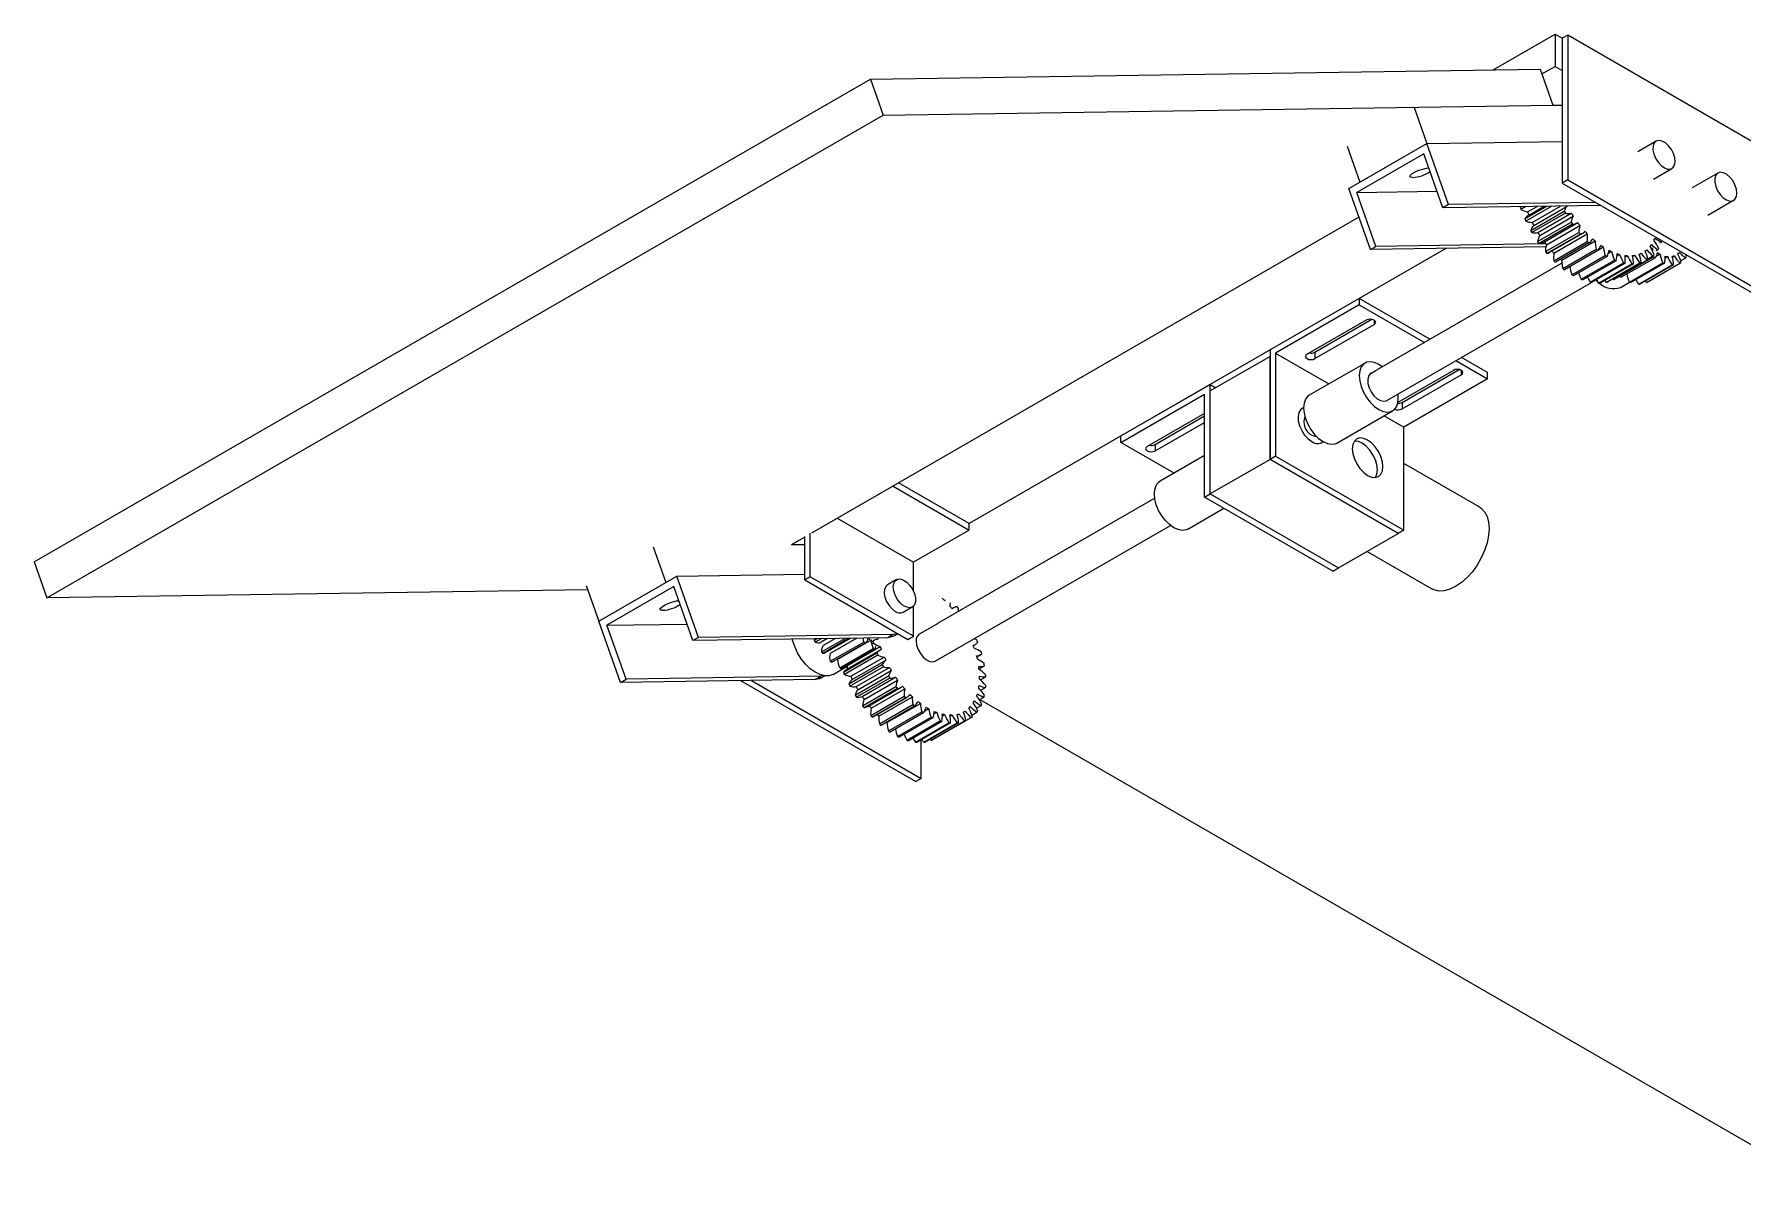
# Model space of a CAD drawing. Header units: millimetres. Extents: x 0 to 1189, y 0 to 841.
# Drawn here: x 644.5 to 861.2, y 214 to 358.2 of the extents above; entities that cross this region are included whole.
import ezdxf

# ---------------------------------------------------------------- set-up
doc = ezdxf.new("R2010")
doc.units = ezdxf.units.MM

msp = doc.modelspace()

# ---------------------------------------------------------------- linework, layer by layer
at = {"color": 7, "linetype": 'Continuous', "lineweight": 25}
for p, q in [((829.5708, 353.6476), (837.4159, 358.1765)), ((837.4159, 358.1765), (837.4159, 354.0938)), ((837.4159, 358.1765), (838.3305, 357.6485)), ((839.0376, 358.0567), (838.3305, 357.6485)), ((838.3305, 357.6485), (838.3305, 339.2764)), ((839.0376, 358.0567), (839.0376, 339.6846)), ((863.7863, 343.7696), (839.0376, 358.0567)), ((750.599, 352.4619), (835.537, 353.7372)), ((835.537, 353.7372), (837.1506, 349.173)), ((835.7508, 353.1325), (837.4159, 354.0938)), ((837.4159, 354.0938), (838.3305, 353.5658)), ((644.533, 291.2313), (750.599, 352.4619)), ((750.599, 352.4619), (752.2126, 347.8977)), ((752.2126, 347.8977), (837.1506, 349.173)), ((837.1506, 349.173), (837.0537, 349.1171)), ((837.1124, 349.1509), (838.3305, 349.1692)), ((646.1466, 286.6671), (752.2126, 347.8977)), ((819.5483, 348.8542), (821.1503, 344.3228)), ((821.1503, 344.3228), (838.3305, 344.5808)), ((850.2408, 344.6038), (847.9065, 343.2562)), ((811.063, 343.9558), (812.665, 339.4244)), ((811.2508, 338.608), (821.1503, 344.3228)), ((820.7659, 343.0018), (812.2806, 338.1033)), ((812.665, 339.4244), (821.1503, 344.3228)), ((823.1863, 336.1554), (820.7659, 343.0018)), ((823.8934, 336.5637), (821.1503, 344.3228)), ((849.9063, 339.792), (852.2406, 341.1396)), ((858.0661, 340.5652), (854.8008, 338.6801)), ((813.9939, 330.8488), (811.2508, 338.608)), ((812.2806, 338.1033), (822.4437, 338.2559)), ((814.701, 331.257), (812.2806, 338.1033)), ((839.0376, 339.6846), (838.3305, 339.2764)), ((838.3305, 339.2764), (863.0792, 324.9892)), ((839.0376, 339.6846), (863.7863, 325.3974)), ((823.8934, 336.5637), (823.1863, 336.1554)), ((843.2157, 336.4562), (823.1863, 336.1554)), ((842.5444, 336.8437), (823.8934, 336.5637)), ((832.9878, 336.2343), (833.1093, 336.3044)), ((833.7115, 336.3135), (833.087, 335.953)), ((833.5832, 334.7342), (836.3886, 336.3537)), ((837.0138, 336.3631), (833.7115, 334.4567)), ((833.9188, 335.6358), (835.1295, 336.3348)), ((834.0849, 335.2278), (836.0257, 336.3482)), ((834.511, 334.3065), (838.1018, 336.3794)), ((834.7173, 333.9091), (838.96, 336.3583)), ((856.8006, 335.2159), (860.0659, 337.101)), ((812.5387, 334.9649), (743.1119, 294.8856)), ((834.3279, 333.2696), (838.5706, 335.7188)), ((838.7248, 335.4521), (834.4822, 333.0028)), ((835.2036, 331.8767), (839.4462, 334.3259)), ((835.2296, 333.0232), (839.4723, 335.4725)), ((839.6227, 334.0764), (835.3801, 331.6272)), ((835.4712, 332.6462), (839.7138, 335.0955)), ((836.0571, 331.8177), (840.2997, 334.2669)), ((836.3278, 331.4704), (840.5705, 333.9196)), ((836.2403, 331.5804), (814.701, 331.257)), ((836.1887, 330.5897), (840.4314, 333.039)), ((840.6257, 332.8129), (836.383, 330.3636)), ((836.6784, 330.4899), (840.9211, 332.9391)), ((837.259, 329.4404), (841.5017, 331.8896)), ((837.2662, 330.4105), (841.5089, 332.8597)), ((841.709, 331.6925), (837.4664, 329.2433)), ((838.2633, 329.4926), (842.5059, 331.9419)), ((850.7163, 331.694), (850.9203, 331.8117)), ((823.5618, 330.9925), (763.116, 296.0978)), ((813.9939, 330.8488), (814.701, 331.257)), ((836.2505, 331.183), (813.9939, 330.8488)), ((838.3882, 328.457), (842.6308, 330.9062)), ((842.8461, 330.7429), (838.6034, 328.2937)), ((839.5483, 327.6638), (843.7909, 330.113)), ((844.0088, 329.9875), (839.7662, 327.5383)), ((840.7109, 327.0802), (844.9535, 329.5294)), ((845.1687, 329.4449), (840.9261, 326.9956)), ((842.9254, 330.8355), (843.5371, 331.1887)), ((844.1761, 330.3873), (844.5769, 330.6186)), ((844.827, 327.0461), (849.0696, 329.4954)), ((844.8974, 327.0857), (849.14, 329.5349)), ((845.2818, 330.0623), (845.5998, 330.2459)), ((845.6396, 327.4707), (849.8822, 329.9199)), ((850.0628, 329.7826), (845.8201, 327.3334)), ((846.3081, 329.9221), (846.5807, 330.0795)), ((847.2498, 329.9819), (847.4953, 330.1236)), ((848.0918, 330.2448), (848.3211, 330.3771)), ((849.1951, 329.6918), (849.838, 330.063)), ((849.7945, 330.9338), (849.677, 330.866)), ((850.7575, 330.2664), (850.2345, 329.9646)), ((850.256, 330.7237), (850.4601, 330.8415)), ((851.7031, 329.9581), (851.3921, 329.7786)), ((852.5389, 330.0391), (852.2801, 329.8897)), ((853.3422, 329.4446), (854.0035, 329.8263)), ((838.2785, 329.142), (814.7713, 315.5716)), ((841.8473, 326.7206), (846.0899, 329.1699)), ((846.2971, 329.1284), (842.0544, 326.6791)), ((842.9295, 326.594), (847.1722, 329.0432)), ((847.3662, 329.0458), (843.1236, 326.5965)), ((843.931, 326.7034), (848.1736, 329.1526)), ((848.3498, 329.1991), (844.1071, 326.7499)), ((845.6285, 327.5078), (845.6396, 327.4707)), ((846.856, 326.7354), (851.0987, 329.1846)), ((851.2792, 329.1134), (847.0366, 326.6642)), ((848.0218, 326.4651), (852.2644, 328.9143)), ((852.4273, 328.9161), (848.1846, 326.4669)), ((849.0227, 326.6862), (853.2653, 329.1355)), ((849.0878, 326.7221), (853.3305, 329.1713)), ((816.064, 311.6992), (842.0229, 326.6849)), ((842.8038, 326.7823), (842.5799, 326.9825)), ((844.7509, 327.1216), (844.827, 327.0461)), ((845.6967, 326.064), (846.8581, 326.7345)), ((812.5892, 324.6581), (801.2755, 318.1268)), ((812.5892, 323.8416), (801.9826, 317.7185)), ((812.5892, 324.6581), (812.5892, 323.8416)), ((821.5503, 319.485), (812.5892, 324.6581)), ((812.5892, 323.8416), (820.843, 319.0767)), ((813.4768, 321.9168), (805.9774, 317.5874)), ((806.9631, 317.8349), (814.1992, 322.0122)), ((806.9631, 317.0184), (814.4626, 321.3477)), ((801.2755, 317.3103), (793.6741, 312.9221)), ((801.2755, 318.1268), (801.2755, 304.2456)), ((801.2755, 304.2456), (801.2755, 317.3103)), ((801.9826, 317.7185), (801.9826, 304.6539)), ((801.9826, 317.7185), (808.7363, 313.8197)), ((813.3142, 316.4625), (806.2432, 312.3804)), ((806.9631, 317.8349), (806.9631, 317.0184)), ((824.8434, 316.7674), (828.8527, 314.4529)), ((828.8527, 315.2694), (825.5506, 317.1757)), ((813.9589, 315.0882), (814.666, 315.4964)), ((814.666, 315.4964), (814.7713, 315.5716)), ((824.5327, 315.5343), (817.4908, 311.4691)), ((818.019, 311.4525), (825.2551, 315.6298)), ((818.019, 310.6359), (825.5185, 314.9653)), ((828.8527, 314.4529), (818.2461, 308.3298)), ((828.8527, 314.4529), (828.8527, 315.2694)), ((782.3604, 307.2074), (793.6741, 313.7386)), ((782.3604, 306.3908), (792.967, 312.5139)), ((792.967, 299.4492), (792.967, 312.5139)), ((793.6741, 299.8575), (793.6741, 313.7386)), ((793.6741, 313.7386), (794.3813, 313.3304)), ((793.6741, 299.8575), (793.6741, 312.9221)), ((792.967, 310.0767), (785.6947, 305.8784)), ((809.7429, 306.3181), (816.814, 310.4001)), ((818.019, 311.4525), (818.019, 310.6359)), ((786.6804, 306.1259), (792.967, 309.7551)), ((786.6804, 305.3094), (792.967, 308.9386)), ((815.7369, 309.7783), (818.2461, 308.3298)), ((818.2461, 295.2652), (818.2461, 308.3298)), ((782.3604, 306.3908), (782.3604, 307.2074)), ((789.1141, 302.492), (782.3604, 306.3908)), ((786.6804, 306.1259), (786.6804, 305.3094)), ((792.967, 304.7163), (787.3281, 301.461)), ((801.2755, 304.2456), (793.6741, 299.8575)), ((801.9826, 304.6539), (801.2755, 304.2456)), ((817.539, 294.857), (801.2755, 304.2456)), ((801.9826, 304.6539), (818.2461, 295.2652)), ((827.8043, 298.2072), (818.2461, 303.725)), ((763.116, 296.0978), (754.1639, 301.2658)), ((753.4567, 300.8575), (763.116, 295.2813)), ((786.6417, 299.3328), (759.0866, 283.4255)), ((792.967, 299.4492), (793.6741, 299.8575)), ((809.2305, 290.0606), (792.967, 299.4492)), ((793.6741, 299.8575), (809.9376, 290.4688)), ((790.8278, 295.3986), (795.4057, 298.0414)), ((742.9635, 289.3608), (742.9635, 294.8834)), ((746.3856, 296.7755), (756.045, 291.1993)), ((763.116, 295.2813), (756.045, 291.1993)), ((758.8039, 278.6436), (788.6416, 295.8686)), ((763.116, 295.2813), (763.116, 296.0978)), ((809.9376, 290.4688), (817.539, 294.857)), ((818.2461, 295.2652), (817.539, 294.857)), ((723.0306, 293.1358), (724.6326, 288.6044)), ((742.2564, 294.3917), (740.536, 293.3986)), ((740.5947, 293.4324), (742.2564, 293.4574)), ((742.2564, 288.9526), (742.2564, 294.4752)), ((813.5723, 292.5671), (821.8047, 287.8146)), ((644.533, 291.2313), (646.1466, 286.6671)), ((756.045, 287.5374), (756.045, 291.1993)), ((809.2305, 290.0606), (809.9376, 290.4688)), ((714.5454, 288.2373), (716.1473, 283.7059)), ((716.1473, 283.7059), (726.0468, 289.4208)), ((716.1473, 283.7059), (724.6326, 288.6044)), ((726.0468, 289.4208), (742.2564, 289.6641)), ((728.7899, 281.6616), (726.0468, 289.4208)), ((742.9635, 289.3608), (742.2564, 288.9526)), ((742.2564, 288.9526), (755.3379, 281.4008)), ((756.045, 281.809), (742.9635, 289.3608)), ((753.8945, 288.9842), (752.747, 288.3218)), ((714.7364, 287.6969), (646.1466, 286.6671)), ((725.6624, 288.0997), (717.1772, 283.2013)), ((728.0828, 281.2534), (725.6624, 288.0997)), ((754.7468, 284.8576), (755.8943, 285.52)), ((756.045, 281.809), (756.045, 285.6384)), ((761.1092, 285.3974), (760.9453, 285.3028)), ((718.8904, 275.9467), (716.1473, 283.7059)), ((717.1772, 283.2013), (727.3402, 283.3539)), ((719.5975, 276.3549), (717.1772, 283.2013)), ((753.4849, 282.0324), (728.7899, 281.6616)), ((753.4849, 282.0324), (752.7777, 281.6242)), ((753.531, 281.823), (754.0688, 282.1335)), ((755.3379, 281.4008), (756.045, 281.809)), ((756.6987, 282.0326), (758.9813, 283.3503)), ((758.9813, 283.3503), (759.0866, 283.4255)), ((728.7899, 281.6616), (728.0828, 281.2534)), ((752.7777, 281.6242), (728.0828, 281.2534)), ((743.4712, 281.296), (743.8063, 281.4895)), ((744.3356, 281.4974), (743.5901, 281.067)), ((745.1458, 281.5096), (744.3467, 281.0483)), ((744.3786, 279.8361), (747.3344, 281.5425)), ((747.8505, 281.5502), (744.5346, 279.636)), ((746.1691, 281.525), (744.6158, 280.6283)), ((744.9075, 279.7297), (748.0667, 281.5535)), ((748.859, 281.5653), (745.4691, 279.6084)), ((745.4922, 278.6269), (749.7348, 281.0761)), ((749.9126, 280.9244), (745.67, 278.4752)), ((750.6644, 281.3107), (746.4218, 278.8615)), ((746.7028, 277.7866), (750.9454, 280.2359)), ((751.1276, 280.1475), (746.885, 277.6983)), ((747.1745, 277.2415), (751.4172, 279.6908)), ((751.8032, 280.0235), (747.5606, 277.5742)), ((747.5847, 278.0658), (751.8273, 280.515)), ((750.7204, 281.0891), (750.9035, 281.1948)), ((750.9869, 280.9142), (750.8038, 280.8085)), ((751.0226, 281.2723), (750.8395, 281.1666)), ((763.6411, 280.6336), (763.8047, 280.728)), ((745.8425, 276.9755), (747.5605, 277.9673)), ((751.531, 279.4105), (747.2884, 276.9612)), ((747.5069, 278.0902), (747.5847, 278.0658)), ((747.8454, 275.7543), (752.0881, 278.2035)), ((752.2296, 277.9305), (747.987, 275.4813)), ((748.1068, 276.7255), (752.3495, 279.1747)), ((748.2933, 276.3215), (752.5359, 278.7707)), ((748.7632, 275.4148), (753.0059, 277.864)), ((748.9876, 275.0262), (753.2302, 277.4754)), ((764.0863, 279.1911), (764.5853, 279.4792)), ((764.3651, 277.6784), (765.0481, 278.0727)), ((718.8904, 275.9467), (719.5975, 276.3549)), ((743.5854, 276.3175), (718.8904, 275.9467)), ((744.2925, 276.7257), (719.5975, 276.3549)), ((734.1316, 276.1756), (756.327, 263.3625)), ((735.51, 276.1963), (757.0341, 263.7707)), ((743.5854, 276.3175), (744.2925, 276.7257)), ((744.7397, 276.7928), (744.2925, 276.7257)), ((744.3387, 276.5164), (744.8031, 276.7845)), ((748.6571, 274.3206), (752.8997, 276.7698)), ((753.0654, 276.5107), (748.8228, 274.0615)), ((749.5378, 274.1659), (753.7804, 276.6151)), ((749.5895, 272.9757), (753.8321, 275.4249)), ((749.7945, 273.8024), (754.0371, 276.2516)), ((750.2561, 272.9048), (754.4987, 275.354)), ((764.5498, 276.2624), (765.2134, 276.6455)), ((764.5758, 274.9519), (765.1963, 275.3101)), ((754.0179, 275.1861), (749.7753, 272.7369)), ((750.6197, 271.7526), (754.8623, 274.2018)), ((750.6941, 272.6801), (754.9367, 275.1294)), ((755.0636, 273.9893), (750.821, 271.5401)), ((750.9472, 271.6043), (755.1899, 274.0535)), ((751.6643, 271.687), (755.907, 274.1363)), ((751.7223, 270.6816), (755.9649, 273.1308)), ((752.6813, 270.8476), (756.924, 273.2968)), ((764.0183, 272.6955), (764.621, 273.0434)), ((764.3956, 273.7522), (764.9972, 274.0995)), ((764.446, 273.7813), (868.0032, 213.999)), ((756.1768, 272.9498), (751.9342, 270.5005)), ((752.8702, 269.789), (757.1129, 272.2382)), ((757.3301, 272.0931), (753.0875, 269.6438)), ((754.0352, 269.0968), (758.2778, 271.546)), ((758.495, 271.4403), (754.2524, 268.9911)), ((755.1884, 268.6219), (759.4311, 271.0711)), ((759.643, 271.0076), (755.4003, 268.5583)), ((757.4865, 272.3569), (757.9626, 272.6317)), ((758.2998, 268.5905), (762.5425, 271.0397)), ((762.7082, 271.1075), (758.4655, 268.6583)), ((758.6442, 271.9534), (758.9973, 272.1572)), ((759.71, 271.7162), (760.0026, 271.8851)), ((760.6962, 271.6734), (760.9538, 271.8221)), ((761.591, 271.8332), (761.8275, 271.9697)), ((762.3787, 272.1922), (762.4908, 272.2569)), ((762.7082, 271.1076), (763.3783, 271.4945)), ((763.4529, 271.8077), (764.0769, 272.1679)), ((756.3016, 268.3762), (760.5443, 270.8254)), ((760.7456, 270.8055), (756.503, 268.3563)), ((757.3473, 268.3656), (761.59, 270.8149)), ((761.7758, 270.8391), (757.5332, 268.3899)), ((757.0341, 263.7707), (757.0341, 268.6629)), ((757.0341, 263.7707), (756.327, 263.3625))]:
    msp.add_line(p, q, dxfattribs=at)
at = {"color": 8, "linetype": 'Continuous', "lineweight": 25}
for p, q in [((814.4626, 321.9168), (814.4626, 321.3477)), ((825.5185, 315.5343), (825.5185, 314.9653))]:
    msp.add_line(p, q, dxfattribs=at)
at = {"color": 7, "linetype": 'Continuous', "lineweight": 25, "flags": 128}
for points in [[(852.6532, 341.9752), (852.6111, 342.4839), (852.4473, 343.027), (852.1762, 343.5563), (851.8221, 344.0248), (851.4163, 344.3908), (850.9948, 344.6218), (850.5953, 344.6973), (850.253, 344.6107), (849.9986, 344.3695), (849.8545, 343.9952), (849.8336, 343.5211), (849.9377, 342.9892), (850.1576, 342.447), (850.4737, 341.9424), (850.858, 341.5205), (851.2763, 341.2186), (851.6914, 341.0636), (852.0665, 341.0692), (852.3682, 341.235), (852.5697, 341.5462), (852.6532, 341.9752)], [(819.36, 339.9965), (819.1003, 340.0287), (819.0002, 340.1312), (819.072, 340.2915), (819.3069, 340.4904), (819.6766, 340.7038), (820.1366, 340.9061), (820.6313, 341.0728), (821.1011, 341.1838), (821.3952, 341.2216)], [(860.4802, 338.0166), (860.4174, 338.5343), (860.2345, 339.0785), (859.9477, 339.6008), (859.5827, 340.055), (859.1717, 340.4006), (858.7513, 340.6069), (858.3589, 340.6556), (858.0293, 340.5423), (857.7918, 340.2772), (857.6676, 339.8837), (857.6676, 339.397), (857.7918, 338.86), (858.0293, 338.3208), (858.3589, 337.827), (858.7513, 337.4226), (859.1717, 337.1435), (859.5827, 337.0146), (859.9477, 337.0472), (860.2345, 337.2386), (860.4174, 337.5716), (860.4802, 338.0166)], [(833.0658, 336.3038), (833.053, 336.293), (832.9878, 336.2343)], [(849.8822, 329.9199), (849.8439, 330.0567), (849.8415, 330.0663)], [(848.8459, 326.8487), (848.9198, 326.7772), (849.0227, 326.6862)], [(814.4626, 321.3477), (814.6137, 321.4782), (814.6667, 321.6322), (814.6137, 321.7862), (814.4626, 321.9168), (814.2365, 322.004), (813.9697, 322.0346), (813.703, 322.004), (813.4768, 321.9168)], [(805.9774, 317.5874), (805.8263, 317.4569), (805.7732, 317.3029), (805.8263, 317.1489), (805.9774, 317.0184), (806.2035, 316.9311), (806.4703, 316.9005), (806.737, 316.9311), (806.9631, 317.0184)], [(815.5004, 315.9925), (815.0714, 316.285), (814.5205, 316.5332), (813.9968, 316.6259), (813.5267, 316.5584), (813.1337, 316.3341), (812.8375, 315.9643), (812.6529, 315.4674), (812.5892, 314.8684), (812.6497, 314.1974), (812.8312, 313.4879), (813.1246, 312.7756), (813.5154, 312.0962), (813.9837, 311.4838), (814.5063, 310.969), (815.0568, 310.5776), (815.6077, 310.3294), (816.1313, 310.2367), (816.6015, 310.3042), (816.9945, 310.5285), (817.2907, 310.8983), (817.4753, 311.3952), (817.4753, 311.3952)], [(814.182, 315.217), (813.961, 315.0901), (813.7492, 314.7915), (813.6542, 314.3721), (813.6844, 313.8691), (813.8373, 313.3272), (814.0992, 312.7945), (814.4468, 312.3184), (814.8492, 311.9412), (815.2708, 311.6964), (815.674, 311.6058), (816.0229, 311.6774), (816.064, 311.6992)], [(825.5185, 314.9653), (825.6696, 315.0958), (825.7226, 315.2498), (825.6696, 315.4038), (825.5185, 315.5343), (825.2923, 315.6216), (825.0256, 315.6522), (824.7588, 315.6216), (824.5327, 315.5343)], [(806.2432, 312.3804), (806.0626, 312.2521), (805.7664, 311.8822), (805.5818, 311.3853), (805.5182, 310.7864), (805.5786, 310.1153), (805.7601, 309.4059), (806.0536, 308.6936), (806.4443, 308.0142), (806.9127, 307.4017), (807.4352, 306.8869), (807.9857, 306.4956), (808.5366, 306.2473), (809.0603, 306.1546), (809.5304, 306.2221), (809.7429, 306.3181)], [(817.4753, 311.3952), (817.539, 311.9942), (817.5003, 312.5283)], [(805.5182, 310.7782), (805.4632, 310.7604), (805.1346, 310.5438), (804.9131, 310.178), (804.8152, 309.6903), (804.848, 309.1167), (805.0092, 308.4998), (805.2869, 307.8853), (805.6603, 307.3189), (806.1019, 306.8425), (806.5788, 306.4915)], [(785.6947, 305.8784), (785.5435, 305.7479), (785.4905, 305.5939), (785.5435, 305.4399), (785.6946, 305.3094), (785.9208, 305.2222), (786.1875, 305.1915), (786.4543, 305.2222), (786.6804, 305.3094)], [(806.5788, 307.308), (806.9416, 307.1725), (807.1307, 307.1683)], [(811.7053, 305.5734), (811.7716, 304.9539), (811.9659, 304.3002), (812.2749, 303.6568), (812.6776, 303.0674), (813.1466, 302.5724), (813.6499, 302.2053), (814.1532, 301.9913), (814.6222, 301.9449), (815.0249, 302.0692), (815.3339, 302.3559), (815.5282, 302.7853), (815.5944, 303.3282), (815.5282, 303.9477), (815.3339, 304.6014), (815.0249, 305.2448), (814.6222, 305.8342), (814.1532, 306.3293), (813.6499, 306.6963), (813.1466, 306.9103), (812.6776, 306.9567), (812.2749, 306.8324), (811.9659, 306.5457), (811.7716, 306.1163), (811.7053, 305.5734)], [(814.625, 301.9451), (814.6268, 301.9477), (814.8211, 302.3771), (814.8873, 302.92), (814.8211, 303.5395), (814.6268, 304.1932), (814.3178, 304.8366), (813.915, 305.426), (813.4461, 305.921), (812.9428, 306.2881), (812.4395, 306.5021), (811.9705, 306.5485), (811.9677, 306.5483)], [(790.8278, 295.3986), (790.6153, 295.3027), (790.1452, 295.2352), (789.6215, 295.3279), (789.0706, 295.5761), (788.5201, 295.9675), (787.9976, 296.4823), (787.5292, 297.0947), (787.1385, 297.7741), (786.845, 298.4864), (786.6635, 299.1959), (786.6031, 299.8669), (786.6667, 300.4659)], [(827.8043, 298.2072), (828.0545, 298.0363), (828.4787, 297.5816), (828.7913, 296.9881), (828.9827, 296.2737), (829.0471, 295.4601), (828.9827, 294.5722), (828.7913, 293.6368), (828.4787, 292.6824), (828.0545, 291.7379), (827.5316, 290.8322), (826.9258, 289.9926), (826.2556, 289.2448), (825.5412, 288.6114), (824.8045, 288.1117), (824.0678, 287.7608), (823.3534, 287.5694), (822.6832, 287.5434), (822.0774, 287.6835), (821.8047, 287.8146)], [(752.747, 288.3218), (752.5221, 288.1132), (752.3681, 287.749), (752.3366, 287.2818), (752.4304, 286.753), (752.6412, 286.2098), (752.9502, 285.7003), (753.33, 285.2698), (753.7469, 284.9566)], [(753.4801, 288.0685), (753.543, 288.5136), (753.7259, 288.8466), (754.0126, 289.0379), (754.3777, 289.0706), (754.7887, 288.9416), (755.2091, 288.6626), (755.6015, 288.2582), (755.9311, 287.7644), (756.1685, 287.2251), (756.2928, 286.6882), (756.2928, 286.2014), (756.1685, 285.808), (755.9311, 285.5429), (755.6015, 285.4296), (755.2091, 285.4783), (754.7887, 285.6846), (754.3777, 286.0302), (754.0126, 286.4843), (753.7259, 287.0067), (753.543, 287.5509), (753.4801, 288.0685)], [(724.2566, 285.0945), (723.9968, 285.1267), (723.8968, 285.2291), (723.9685, 285.3895), (724.2034, 285.5883), (724.5732, 285.8018), (725.0331, 286.004), (725.5278, 286.1707), (725.9976, 286.2817), (726.2918, 286.3196)], [(760.0026, 286.3278), (760.0594, 286.3982), (760.0735, 286.4144)], [(753.531, 281.823), (753.3037, 281.7173), (752.7777, 281.6242)], [(754.054, 282.142), (754.0108, 282.1255), (753.4849, 282.0324)], [(745.8425, 276.9755), (745.8399, 276.974), (745.3544, 276.7983), (744.7993, 276.7849), (744.1973, 276.9345), (743.5732, 277.2408), (742.9524, 277.6914), (742.3605, 278.2677), (741.8215, 278.9463), (741.3576, 279.6993), (740.9878, 280.4959), (740.7272, 281.3034), (740.6939, 281.4427)], [(756.3897, 281.1921), (756.4526, 280.6745), (756.6355, 280.1303), (756.9222, 279.6079), (757.2873, 279.1538), (757.6983, 278.8082), (758.1186, 278.6019), (758.5111, 278.5532), (758.8039, 278.6436)], [(744.3387, 276.5164), (744.1113, 276.4107), (743.5854, 276.3175)], [(750.821, 271.5401), (750.899, 271.5778), (750.9472, 271.6043)], [(752.6172, 270.8949), (752.642, 270.8765), (752.6813, 270.8476)], [(758.1571, 268.7501), (758.2036, 268.6969), (758.2998, 268.5905)]]:
    msp.add_lwpolyline(points, dxfattribs=at)
at = {"color": 7, "linetype": 'Continuous', "lineweight": 25}
for centre, radius, start, end in [((819.0453, 344.5335), 4.5478, 273.967814, 303.618124), ((848.4745, 341.5355), 16.3688, 198.896668, 199.940778), ((834.5145, 338.4478), 2.8743, 240.221936, 258.038806), ((840.2014, 335.164), 1.7226, 136.108814, 161.212144), ((834.812, 333.9871), 1.438, 120.370363, 148.702268), ((849.7744, 342.0533), 17.7686, 204.325171, 205.310944), ((834.5105, 336.5065), 2.2, 248.705177, 270.013228), ((848.2266, 341.2226), 15.3599, 201.329139, 202.972481), ((835.9588, 332.7148), 1.7226, 136.108814, 161.212144), ((848.9914, 341.5732), 16.2014, 206.648995, 208.2326), ((854.3493, 344.6659), 18.1389, 209.554562, 210.528008), ((839.0528, 337.1365), 1.716, 258.980242, 284.147711), ((841.6314, 333.9974), 2.2097, 150.204074, 171.450235), ((854.047, 344.4647), 17.7757, 214.776151, 215.761259), ((853.1469, 343.9671), 16.0983, 211.848406, 213.44199), ((839.5845, 335.5102), 1.4343, 271.524965, 299.909953), ((852.5309, 343.5219), 15.3381, 217.113498, 218.758564), ((843.3178, 333.0344), 2.8864, 162.140715, 179.909829), ((850.1067, 342.2166), 18.1389, 209.554562, 210.528008), ((834.8102, 334.6872), 1.716, 258.980242, 284.147711), ((837.3888, 331.5482), 2.2097, 150.204074, 171.450235), ((849.8043, 342.0155), 17.7757, 214.776151, 215.761259), ((848.9043, 341.5179), 16.0983, 211.848406, 213.44199), ((835.3419, 333.061), 1.4343, 271.524965, 299.909953), ((848.2883, 341.0726), 15.3381, 217.113498, 218.758564), ((853.0422, 343.6779), 16.4991, 220.152257, 221.187492), ((840.2458, 334.1093), 1.3509, 286.3299, 315.878491), ((851.4639, 342.5992), 13.9269, 222.620049, 224.37292), ((845.1873, 332.3474), 3.7139, 172.071013, 187.080159), ((851.6653, 342.3704), 14.5995, 225.880283, 227.003053), ((840.926, 332.9274), 1.4622, 302.378778, 330.398464), ((850.1251, 341.1872), 11.9803, 228.567604, 230.507516), ((847.1185, 331.9726), 4.6126, 180.382079, 193.367144), ((845.8269, 334.0589), 4.5966, 333.922456, 337.597428), ((844.3284, 328.0498), 6.8974, 25.404678, 35.328324), ((852.4105, 335.316), 3.8079, 232.200154, 246.961613), ((845.4352, 333.7565), 5.8196, 340.478034, 342.561558), ((839.0751, 330.5852), 2.8864, 162.140715, 179.909829), ((848.7996, 341.2287), 16.4991, 220.152257, 221.187492), ((836.0013, 331.6653), 1.3565, 286.34156, 299.94263), ((847.2212, 340.1499), 13.9269, 222.620049, 224.37292), ((840.9447, 329.8982), 3.7139, 172.071013, 187.080159), ((847.4226, 339.9212), 14.5995, 225.880283, 227.003053), ((845.7938, 338.6325), 11.8425, 229.57442, 230.514132), ((842.8758, 329.5234), 4.6126, 180.382079, 193.367144), ((850.1273, 340.564), 12.2258, 232.180935, 233.447376), ((841.5292, 331.9295), 1.7727, 317.979523, 342.604445), ((848.8658, 339.5243), 9.8933, 235.208521, 237.41046), ((848.9742, 331.904), 5.484, 187.495043, 199.061804), ((848.8217, 338.5974), 9.8638, 239.33474, 240.795485), ((841.9955, 331.0664), 2.2843, 331.814628, 352.594986), ((847.8248, 337.7191), 7.808, 242.840172, 245.419503), ((850.6165, 332.0972), 6.218, 193.755923, 204.391183), ((847.8705, 336.6381), 7.6839, 247.689838, 249.413808), ((842.3085, 330.293), 2.9833, 343.483866, 0.863238), ((847.1569, 336.0251), 5.9853, 251.840066, 254.921271), ((851.9292, 332.4791), 6.7118, 199.43481, 209.541053), ((846.8783, 334.6599), 4.5901, 262.607615, 266.282404), ((842.5013, 329.582), 3.8228, 353.184182, 7.907818), ((852.8429, 332.9669), 6.8958, 204.754348, 214.68035), ((846.8823, 333.7167), 3.645, 275.395329, 279.682326), ((842.6427, 328.9363), 4.7248, 1.32799, 14.106698), ((853.3431, 333.4865), 6.7457, 209.901882, 219.974864), ((846.9944, 333.2585), 3.1722, 290.015956, 294.723969), ((842.8237, 328.3913), 5.5848, 8.316766, 19.744099), ((853.4652, 333.9849), 6.2831, 215.043944, 225.60595), ((846.9796, 333.2665), 3.1866, 305.54654, 310.235374), ((843.1319, 328.0106), 6.2917, 14.48852, 25.041746), ((853.284, 334.4405), 5.5711, 220.344622, 231.7905), ((847.4031, 332.5432), 3.4737, 298.668451, 301.603562), ((853.8081, 335.4842), 6.0676, 224.201094, 228.586618), ((846.6484, 333.5811), 3.6443, 320.548652, 324.840995), ((843.6246, 327.8704), 6.7533, 20.115205, 30.17982), ((852.8999, 334.8697), 4.7095, 225.990234, 238.79642), ((851.37, 330.6409), 1.6025, 169.46641, 178.770705), ((847.2192, 332.7679), 3.7649, 314.07356, 316.848318), ((853.8641, 334.9703), 6.4313, 231.747084, 233.767792), ((849.4482, 330.516), 0.9568, 309.963727, 357.275547), ((852.6402, 333.9359), 4.1243, 237.166224, 242.839153), ((846.5428, 333.2638), 4.6057, 328.268386, 330.685844), ((853.716, 330.6048), 2.9778, 186.52496, 208.484967), ((849.8094, 329.7152), 1.5882, 337.734751, 11.289301), ((852.0185, 332.3847), 2.4469, 254.556278, 262.594347), ((854.9271, 331.0189), 3.394, 198.213121, 218.323457), ((852.0001, 331.5142), 1.5705, 279.265114, 290.066202), ((849.9793, 329.0474), 2.4515, 356.929899, 21.960577), ((855.3378, 331.5453), 3.1785, 208.286925, 229.304239), ((851.9694, 331.4926), 1.567, 309.930636, 320.756389), ((850.271, 328.6201), 3.1788, 10.69692, 31.712955), ((855.1134, 332.0116), 2.451, 218.038316, 243.073569), ((850.9408, 328.7147), 3.3856, 21.700627, 27.092061), ((851.9849, 331.1159), 2.3953, 327.427013, 331.324604), ((845.8847, 338.1148), 12.2258, 232.180935, 233.447376), ((844.7316, 329.4548), 5.484, 187.495043, 199.061804), ((844.579, 336.1482), 9.8638, 239.33474, 240.795485), ((846.5121, 329.7017), 6.366, 196.377636, 204.317757), ((847.8045, 330.0895), 6.8438, 203.625813, 209.488701), ((849.6214, 332.5211), 6.4313, 231.747084, 233.767792), ((847.3446, 334.8923), 5.8584, 257.633013, 259.699396), ((849.5088, 328.1704), 3.016, 188.212744, 208.411191), ((847.2104, 333.5841), 4.541, 269.517478, 271.966196), ((847.3003, 332.8183), 3.7683, 283.400982, 286.171004), ((852.6691, 332.9022), 4.0356, 247.099655, 249.8555), ((852.3194, 331.2982), 2.3845, 268.679332, 272.594021), ((852.408, 330.7692), 1.845, 297.687043, 302.323709), ((843.6278, 334.1889), 7.6839, 247.689838, 249.413808), ((843.102, 332.4431), 5.8584, 257.633013, 259.699396), ((848.5906, 330.5112), 6.8842, 210.42134, 214.681137), ((842.9678, 331.1349), 4.541, 269.517478, 271.966196), ((844.7989, 328.4913), 2.588, 227.134865, 290.299123), ((848.901, 330.8817), 6.493, 217.275955, 220.053251), ((843.0576, 330.3691), 3.7683, 283.400982, 286.171004), ((843.0502, 330.2905), 3.699, 298.7071, 299.958068), ((848.4264, 330.453), 4.0356, 247.099655, 249.8555), ((850.7077, 328.5844), 3.4214, 207.107407, 218.273517), ((848.0767, 328.849), 2.3845, 268.679332, 272.594021), ((848.1729, 328.3064), 1.8295, 297.675779, 300.005533), ((806.4678, 318.8029), 1.0874, 257.950466, 297.100335), ((817.5239, 311.5989), 1.0828, 245.861043, 297.210337), ((817.5313, 312.3976), 1.0635, 266.216288, 297.295534), ((807.4726, 309.0119), 1.9241, 159.265092, 242.322259), ((786.185, 307.0939), 1.0874, 257.949899, 297.100902), ((807.2859, 307.3706), 1.1281, 231.189961, 308.807973), ((788.0934, 300.235), 1.4453, 121.977058, 170.807993), ((750.8867, 277.0593), 13.0002, 45.475397, 47.311992), ((723.9419, 289.6315), 4.5479, 273.968052, 303.617944), ((754.3298, 285.7447), 0.9802, 233.512065, 295.177447), ((757.8635, 286.2843), 2.8847, 346.729804, 354.970208), ((749.6733, 275.9014), 14.678, 39.777659, 41.472435), ((761.794, 284.2111), 1.3694, 98.567029, 127.843745), ((748.0963, 274.8721), 17.217, 37.388777, 38.395554), ((758.8824, 285.5717), 2.9038, 347.524038, 355.158093), ((757.3197, 281.3123), 0.9377, 115.108389, 187.362502), ((744.4227, 281.0005), 0.9964, 150.857718, 162.744013), ((751.9256, 285.5404), 9.46, 206.658347, 208.221084), ((743.9891, 281.8952), 0.9193, 244.274482, 292.89076), ((745.5551, 279.9154), 1.1791, 142.805121, 183.857961), ((751.6187, 285.3186), 9.0816, 217.134427, 218.735272), ((744.5501, 280.3634), 0.7276, 268.782494, 299.420395), ((747.3582, 279.1617), 1.9412, 166.697176, 195.993839), ((752.0632, 281.6778), 2.4049, 182.39282, 194.489051), ((754.3895, 286.3532), 7.0367, 228.586155, 230.489252), ((749.4596, 281.6546), 0.8593, 301.818221, 352.720546), ((753.04, 285.2558), 4.6052, 233.672527, 238.944704), ((753.4586, 281.4671), 2.7986, 183.203452, 206.100222), ((751.7124, 280.0746), 1.3817, 96.732718, 125.833232), ((765.8136, 285.4736), 15.5119, 196.012071, 197.093466), ((753.0325, 284.3077), 4.5756, 242.861255, 245.397412), ((752.7995, 283.6458), 3.2783, 236.433851, 252.749958), ((750.1689, 280.7114), 1.1123, 329.534366, 351.704397), ((752.4881, 278.8371), 1.3695, 112.167308, 141.442314), ((767.3134, 285.985), 17.097, 201.601545, 202.615397), ((764.1238, 284.7043), 12.9885, 193.804489, 194.524753), ((765.7199, 285.1705), 14.6518, 198.526385, 200.224252), ((763.1202, 281.9138), 1.3689, 292.159994, 321.448822), ((749.877, 275.5771), 14.6635, 18.526785, 20.223319), ((762.8438, 278.7158), 2.9004, 64.84058, 72.439818), ((762.8084, 277.1056), 3.2782, 56.433803, 72.750443), ((763.8957, 280.6762), 1.3811, 276.725627, 305.839387), ((748.2851, 274.7628), 17.1071, 21.601401, 22.614673), ((749.5613, 275.2096), 15.7546, 16.016808, 17.0815), ((750.1469, 283.904), 7.0367, 228.586155, 230.489252), ((749.216, 279.0179), 2.7986, 183.203452, 206.100222), ((748.7899, 281.8585), 4.5756, 242.861255, 245.397412), ((748.26, 276.3724), 1.3906, 120.196864, 141.314793), ((750.6598, 279.3915), 3.4109, 202.427404, 210.407136), ((761.4772, 282.7213), 14.6518, 198.526385, 200.224252), ((752.6279, 281.6799), 2.5206, 244.20393, 263.657524), ((753.4972, 277.5511), 1.5529, 128.246198, 155.155977), ((768.2279, 286.3959), 18.1, 206.911808, 207.885382), ((752.7797, 279.7877), 1.937, 253.50202, 276.707046), ((766.7987, 285.5984), 15.8128, 203.968558, 205.581015), ((754.7842, 276.3174), 1.938, 143.30588, 166.500031), ((767.1608, 285.7771), 16.2167, 209.206601, 210.791845), ((751.4863, 276.0469), 12.9864, 12.689421, 14.528143), ((762.3141, 275.1787), 4.1516, 49.737545, 63.669779), ((764.5097, 279.5682), 1.5895, 263.305061, 289.798618), ((753.5024, 276.4153), 10.9359, 6.214276, 8.276856), ((761.5495, 273.4124), 5.0503, 43.772356, 55.994213), ((751.7581, 275.7475), 13.4918, 9.923974, 11.107702), ((763.0707, 283.5358), 17.097, 201.601545, 202.615397), ((748.3853, 279.2306), 2.5206, 244.20393, 263.657524), ((749.2546, 275.1019), 1.5529, 128.246198, 155.155977), ((763.9853, 283.9467), 18.1, 206.911808, 207.885382), ((748.537, 277.3385), 1.937, 253.50202, 276.707046), ((762.5561, 283.1492), 15.8128, 203.968558, 205.581015), ((762.9182, 283.3279), 16.2167, 209.206601, 210.791845), ((768.1947, 286.3692), 18.0579, 212.112995, 213.088816), ((753.2048, 278.0569), 1.5524, 264.84977, 291.765665), ((766.8683, 285.584), 15.8661, 214.422114, 216.029148), ((756.346, 275.2404), 2.5206, 156.347657, 175.802615), ((767.3106, 285.7229), 16.9623, 217.381218, 218.403113), ((753.8139, 276.5403), 1.3695, 278.568726, 307.844348), ((765.955, 284.8677), 14.7051, 219.779748, 221.471392), ((757.5738, 276.4097), 6.8524, 350.116048, 352.933007), ((759.6046, 270.7711), 6.4954, 33.064351, 43.394291), ((765.5509, 277.8926), 2.6067, 243.161873, 262.18244), ((755.5421, 276.5501), 8.8906, 358.819411, 1.180589), ((765.0406, 278.637), 1.999, 252.239658, 274.959715), ((760.6072, 271.9155), 5.8682, 38.28347, 49.338285), ((754.15, 276.0512), 11.0794, 3.074716, 4.425963), ((756.467, 276.0503), 8.7607, 355.153584, 356.733769), ((750.5415, 273.8682), 1.938, 143.30588, 166.500031), ((763.9521, 283.92), 18.0579, 212.112995, 213.088816), ((748.9621, 275.6077), 1.5524, 264.84977, 291.765665), ((762.6257, 283.1348), 15.8661, 214.422114, 216.029148), ((752.1034, 272.7912), 2.5206, 156.347657, 175.802615), ((758.1354, 274.4059), 3.2794, 167.255903, 183.568016), ((766.2923, 284.8278), 15.6063, 222.912231, 223.986952), ((754.4981, 275.2495), 1.3812, 294.170718, 323.282776), ((764.7457, 283.7178), 13.0357, 225.477897, 227.309492), ((760.0521, 273.8708), 4.1536, 176.335563, 190.262034), ((764.8673, 283.3343), 13.5411, 228.895684, 230.075033), ((755.1504, 274.1639), 1.5898, 310.210526, 336.699331), ((763.3913, 282.1296), 10.9473, 231.728469, 233.788586), ((761.9641, 273.6501), 5.0525, 184.008983, 196.226326), ((760.2285, 275.5534), 4.0467, 327.369615, 331.373325), ((757.8612, 269.6632), 6.8633, 22.744845, 32.702667), ((766.5806, 276.831), 4.2644, 228.958944, 242.643761), ((759.1446, 276.0398), 5.2367, 339.742726, 343.111488), ((758.6589, 270.0216), 6.843, 27.939349, 37.916403), ((766.0691, 277.3078), 3.3826, 235.547568, 251.525135), ((759.9281, 275.2773), 5.1974, 334.545223, 336.77579), ((758.4535, 275.7592), 6.7509, 345.768157, 347.645984), ((763.0679, 283.2737), 16.9623, 217.381218, 218.403113), ((749.5648, 274.112), 1.3911, 278.701895, 299.794736), ((761.7124, 282.4185), 14.7051, 219.779748, 221.471392), ((753.8927, 271.9567), 3.2794, 167.255903, 183.568016), ((762.0497, 282.3786), 15.6063, 222.912231, 223.986952), ((760.4298, 281.1906), 12.9287, 225.986836, 227.313793), ((755.8095, 271.4216), 4.1536, 176.335563, 190.262034), ((763.3962, 281.407), 11.1152, 235.57732, 236.924164), ((755.6915, 273.2384), 1.9992, 325.047097, 347.767813), ((762.2249, 280.3814), 8.8445, 238.816032, 241.189344), ((763.73, 273.7176), 5.8688, 190.662719, 201.717006), ((762.2268, 279.3883), 8.7805, 243.272761, 244.849225), ((756.0809, 272.4244), 2.607, 337.823164, 356.843351), ((761.3604, 278.6078), 6.8698, 247.070616, 249.880344), ((765.2212, 274.0133), 6.4947, 196.605373, 206.936352), ((761.4788, 277.511), 6.7576, 252.360083, 254.235889), ((756.3275, 271.6833), 3.3836, 348.479395, 4.453802), ((760.8896, 277.0513), 5.2417, 256.892981, 260.258237), ((766.346, 274.4591), 6.8457, 202.085868, 212.058969), ((760.7676, 275.8695), 4.0517, 268.636222, 272.634703), ((756.4848, 271.002), 4.2653, 357.360017, 11.043154), ((767.055, 274.9711), 6.8658, 207.299552, 217.253555), ((760.8506, 275.1787), 3.3544, 282.39728, 286.930274), ((756.6334, 270.3992), 5.1612, 4.888815, 16.933822), ((767.3605, 275.484), 6.5548, 212.422091, 222.68966), ((760.9294, 274.9614), 3.1228, 297.630553, 302.38486), ((756.8679, 269.926), 5.9586, 11.436957, 22.380037), ((761.2771, 274.3699), 3.5625, 290.806081, 293.685647), ((767.3224, 275.9623), 5.9596, 217.621469, 228.5624), ((760.7761, 275.1436), 3.3614, 313.078347, 317.602084), ((757.2624, 269.6539), 6.5543, 17.310165, 27.578818), ((767.0273, 276.3996), 5.1587, 223.065285, 235.114987), ((761.2825, 274.3459), 3.5388, 306.316724, 309.215738), ((760.9075, 274.7106), 4.0633, 321.260505, 323.90303), ((760.6247, 280.885), 13.5411, 228.895684, 230.075033), ((757.7215, 271.2008), 5.0525, 184.008983, 196.226326), ((759.1536, 278.9578), 11.1152, 235.57732, 236.924164), ((759.6109, 271.3086), 5.9984, 192.337649, 201.637717), ((757.9841, 276.9391), 8.7805, 243.272761, 244.849225), ((761.1103, 271.623), 6.6389, 200.027863, 206.874536), ((762.1538, 272.0383), 6.9036, 206.985844, 212.036695), ((762.7104, 272.4501), 6.7413, 213.756066, 217.292268), ((761.1555, 275.9739), 5.1846, 263.228882, 265.46489), ((761.1565, 274.8652), 4.0734, 276.108357, 278.744181), ((757.2362, 275.0618), 6.7576, 252.360083, 254.235889), ((756.9129, 273.5246), 5.1846, 263.228882, 265.46489), ((756.9139, 272.4159), 4.0734, 276.108357, 278.744181), ((757.0344, 271.9207), 3.5625, 290.806081, 293.685647)]:
    msp.add_arc(centre, radius, start, end, dxfattribs=at)

doc.saveas('drawing.dxf')
